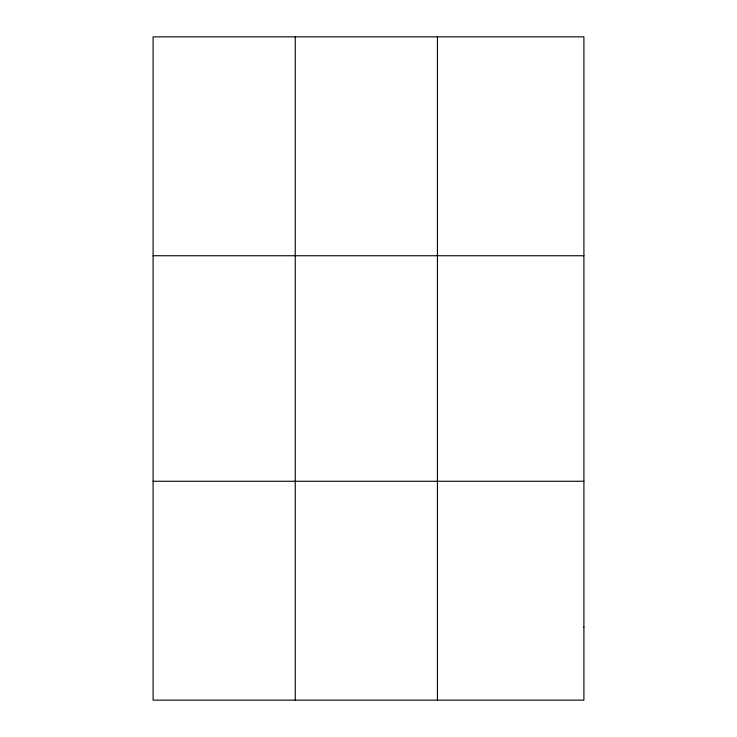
<?xml version="1.0" encoding="UTF-8"?>
<svg xmlns="http://www.w3.org/2000/svg" width="737" height="737" viewBox="0 0 737 737"><rect width="100%" height="100%" fill="white"/><g stroke="black" fill="none" stroke-linecap="round" stroke-linejoin="round"><path stroke-width="1.11" d="M295.261 36.85L295.261 700.15M437.428 36.85L437.428 700.15M153.093 255.739L583.907 255.739M153.093 481.261L583.907 481.261M583.907 627.187L583.907 700.15L153.093 700.15L153.093 36.85L583.907 36.85L583.907 627.187"/></g></svg>
